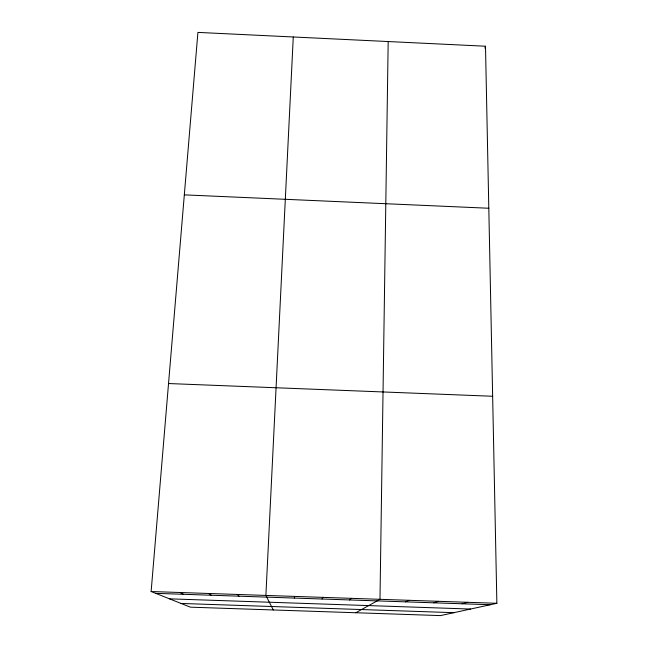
<?xml version="1.0" encoding="UTF-8"?>
<svg xmlns="http://www.w3.org/2000/svg" width="648" height="648" viewBox="0 0 648 648"><rect width="100%" height="100%" fill="white"/><g stroke="black" fill="none" stroke-linecap="round" stroke-linejoin="round"><path stroke-width="0.97" d="M388.184 41.537L379.987 599.311L355.825 612.741M294.411 598.072L294.476 596.403M293.277 36.985L265.882 595.423L273.278 609.962M151.13 591.519L197.915 32.4L485.498 46.219L496.87 603.296L440.51 615.6L190.391 607.168L151.13 591.519L496.87 603.296M484.882 48.13L485.498 46.219M322.032 599.011L323.02 597.375M349.612 599.951L351.524 598.347M405.494 601.854L409.269 600.307M433.796 602.81L438.51 601.312M462.056 603.774L467.71 602.3M169.509 598.841L470.521 609.047M181.076 603.45L453.916 612.676M155.739 593.349L490.277 604.738M168.537 383.535L492.642 396.26M184.324 194.862L488.803 208.251M179.885 592.499L183.546 594.297M208.591 593.471L211.321 595.245M237.257 594.451L239.055 596.184"/></g></svg>
